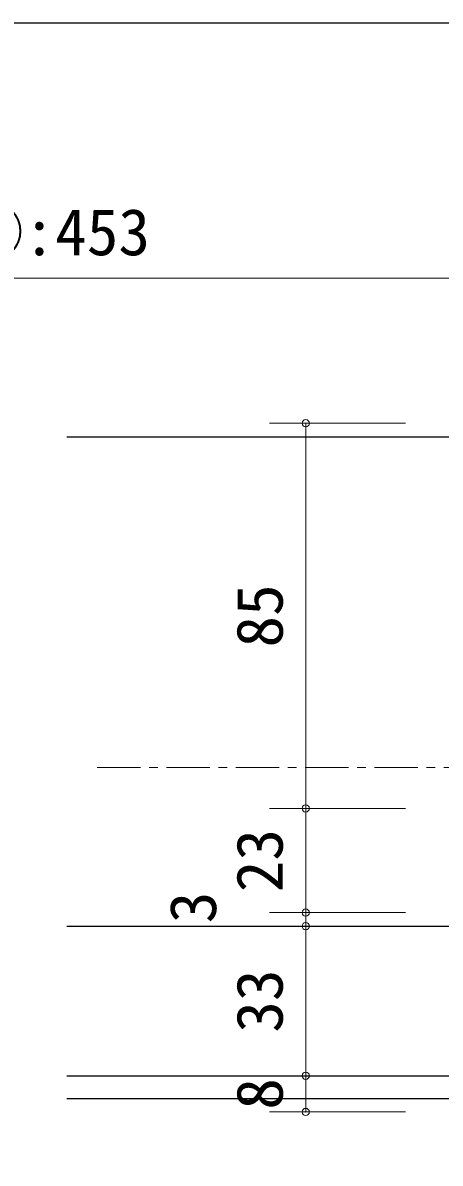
# Model space of a CAD drawing. Units: millimetres at full size. Extents: x -800 to 800, y -560 to 560.
# Drawn here: x -430.4 to -338.2, y -275.7 to -24 of the extents above; entities that cross this region are included whole.
import ezdxf
from ezdxf.enums import TextEntityAlignment as Align

# ---------------------------------------------------------------- set-up
doc = ezdxf.new("R2010")
doc.units = ezdxf.units.MM
doc.header["$LTSCALE"] = 4
doc.header["$PDMODE"] = 32
doc.header["$PDSIZE"] = 1.6
doc.linetypes.add('USER13', pattern=[3.826934, 2.391833, -0.478367, 0.478367, -0.478367])
doc.layers.add('0-0', color=7, linetype='Continuous', lineweight=25)
doc.layers.add('2-0', color=4, linetype='Continuous', lineweight=9)
doc.styles.add('ＭＳ ゴシック', font='')
doc.styles.get('ＭＳ ゴシック').set_extended_font_data('MS Gothic')

msp = doc.modelspace()

# ---------------------------------------------------------------- linework, layer by layer
at = {"layer": '0-0'}
msp.add_lwpolyline([(-780, -24), (152, -24), (152, -444)], dxfattribs=at)
at = {"layer": '2-0'}
for p, q in [((-612.92, -80.38), (-233.413, -80.38)), ((-375.918, -112.38), (-345.918, -112.38)), ((-367.918, -197.383), (-367.918, -112.38)), ((-375.918, -197.383), (-345.918, -197.383)), ((-367.918, -220.382), (-367.918, -197.383)), ((-375.918, -220.382), (-345.918, -220.382)), ((-367.918, -223.382), (-367.918, -220.382)), ((-375.918, -223.382), (-345.918, -223.382)), ((-367.918, -256.384), (-367.918, -223.382)), ((-375.918, -256.384), (-345.918, -256.384)), ((-367.918, -264.38), (-367.918, -256.384)), ((-375.918, -264.38), (-345.918, -264.38))]:
    msp.add_line(p, q, dxfattribs=at)
at = {"layer": '2-0', "color": 7, "lineweight": 25}
for p, q in [((-420.666, -115.38), (-168.059, -115.38)), ((-420.666, -223.382), (-233.413, -223.382)), ((-420.666, -256.384), (-233.413, -256.384)), ((-420.666, -261.384), (-168.059, -261.384))]:
    msp.add_line(p, q, dxfattribs=at)
at = {"layer": '2-0', "linetype": 'USER13'}
msp.add_line((-413.981, -188.382), (-168.059, -188.382), dxfattribs=at)
at = {"layer": '2-0'}
for p in [(-367.918, -112.38), (-367.918, -197.383), (-367.918, -220.382), (-367.918, -223.382), (-367.918, -256.384), (-367.918, -264.38)]:
    msp.add_point(p, dxfattribs=at)

# ---------------------------------------------------------------- texts
at = {"layer": '2-0', "color": 7, "style": 'ＭＳ ゴシック'}
msp.add_text('DW①:453', height=10.26, dxfattribs=at).set_placement((-458.167, -78.38), align=Align.BOTTOM_LEFT)
for s, p in [('85', (-369.918, -161.882)), ('23', (-369.918, -215.883)), ('3', (-384.621, -222.73)), ('33', (-369.918, -246.883)), ('8', (-369.918, -263.882))]:
    msp.add_text(s, height=10.26, rotation=90, dxfattribs=at).set_placement(p, align=Align.BOTTOM_LEFT)

doc.saveas('drawing.dxf')
